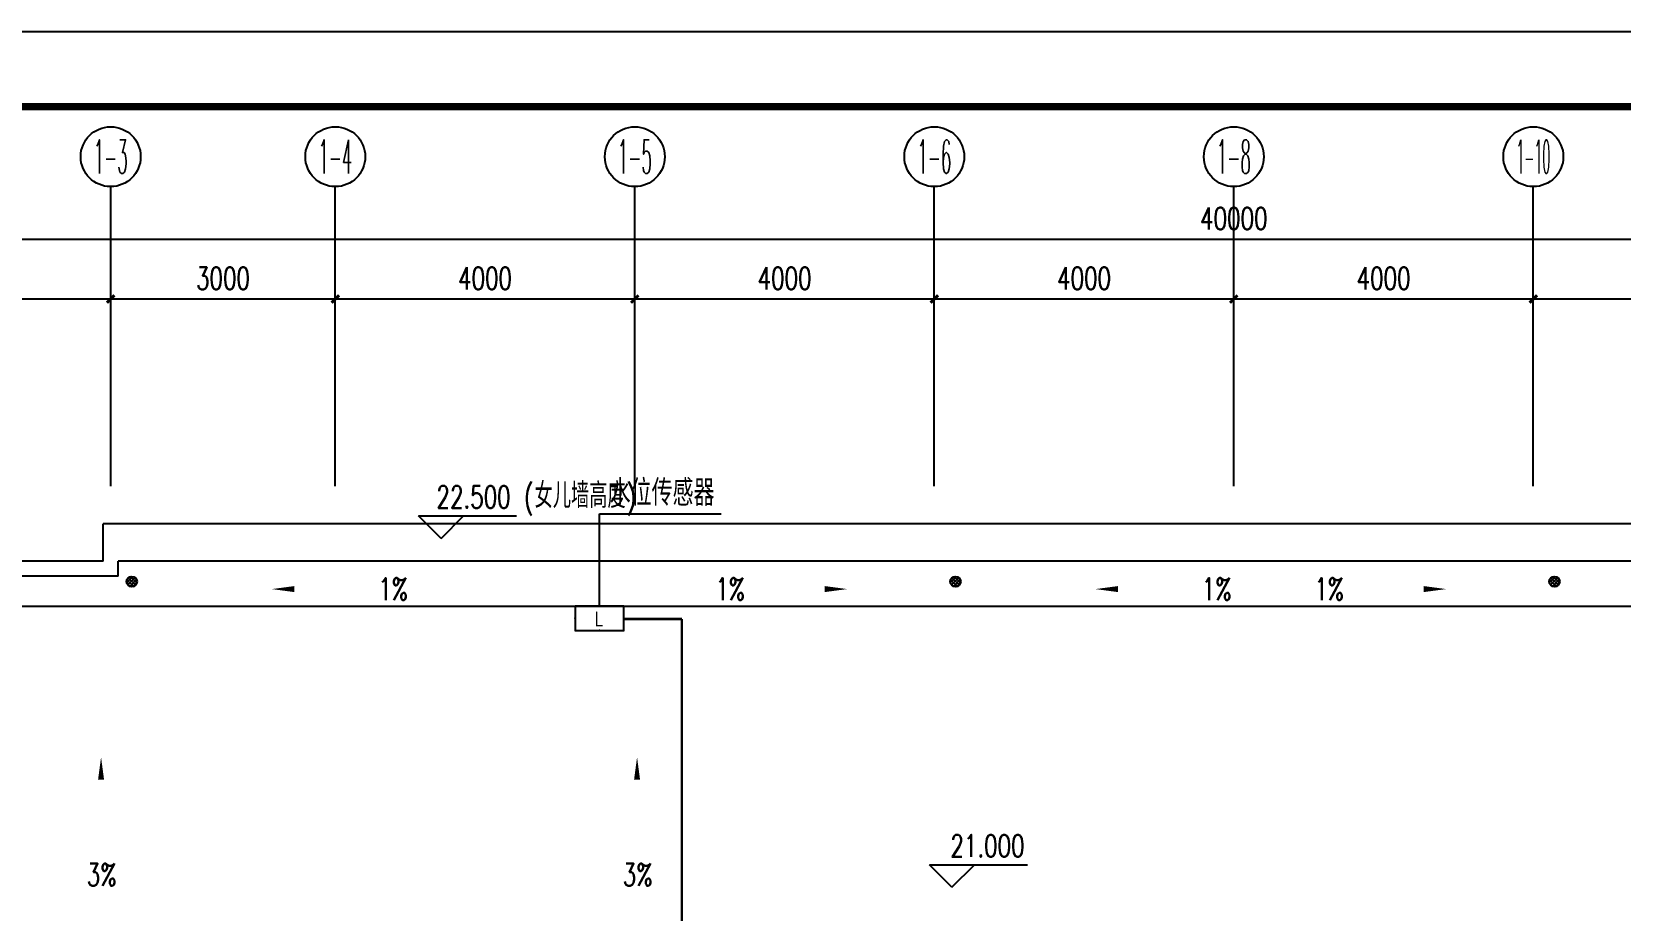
# Model space of a CAD drawing. Extents: x -6243262 to 3079315, y -2914302 to 172723.
# Drawn here: x -5538935 to -5517708, y -769513 to -757772 of the extents above; entities that cross this region are included whole.
import ezdxf
from ezdxf.enums import TextEntityAlignment as Align

# ---------------------------------------------------------------- set-up
doc = ezdxf.new("R2010")
doc.units = 0
doc.header["$LTSCALE"] = 1000
doc.linetypes.add('DOTE', pattern=[2.4200000000000004, 2, -0.2, 0.02, -0.2])
for name, color, linetype in [('A-ELEV-LIN-0.4', 40, 'Continuous'), ('A-FLOR-OUTL', 30, 'Continuous'), ('AXIS', 3, 'Continuous'), ('AXIS_TEXT', 7, 'Continuous'), ('DIM-消防', 3, 'Continuous'), ('DIM_ELEV', 3, 'Continuous'), ('DIM_SYMB', 3, 'Continuous'), ('EQUIP-消防', 3, 'Continuous'), ('PUB_TEXT', 7, 'Continuous'), ('PUB_TITLE', 4, 'Continuous'), ('WALL-PARAPET', 6, 'Continuous'), ('WIRE-消防', 5, 'DOTE')]:
    doc.layers.add(name, color=color, linetype=linetype)
doc.styles.add('_TCH_AXIS', font='COMPLEX', dxfattribs={"bigfont": 'GBCBIG'})
doc.styles.add('_TCH_DIM', font='SIMPLEX', dxfattribs={"bigfont": 'GBCBIG'})
doc.styles.add('_TCH_DIM_T3', font='SIMPLEX', dxfattribs={"width": 0.7058823529411765, "bigfont": 'GBCBIG'})
doc.styles.add('_TEL_ATTDEF', font='gbenor', dxfattribs={"bigfont": 'gbcbig'})
doc.styles.add('_TEL_DIM', font='SIMPLEX', dxfattribs={"width": 0.8, "height": 3.5, "bigfont": 'HZTXT'})
doc.styles.add('COMPLEX', font='COMPLEX')
doc.styles.get("Standard").update_dxf_attribs({"font": 'gbenor.shx', "bigfont": 'gbcbig.shx'})
doc.dimstyles.new('_TCH_ARCH&&100', dxfattribs={"dimtxt": 297.5, "dimasz": 100, "dimexe": 250, "dimexo": 300, "dimgap": 126.25, "dimtad": 1, "dimdec": 0, "dimzin": 0, "dimdsep": 46, "dimtxsty": '_TCH_DIM_T3', "dimblk": 'ARCHTICK', "dimcen": 0.09, "dimclrt": 7, "dimazin": 2, "dimtfac": 1, "dimtdec": 0, "dimtix": 1, "dimtmove": 2, "dimatfit": 3, "dimfxl": 0, "dimtolj": 1, "dimtzin": 0, "dimarcsym": 0})

# ---------------------------------------------------------------- blocks, each defined once
blk = doc.blocks.new('_ArchTick')
at = {"color": 0, "linetype": 'ByBlock', "const_width": 0.4}
blk.add_lwpolyline([(-0.5, -0.5), (0.5, 0.5)], dxfattribs=at)
blk = doc.blocks.new('*D232')
at = {"layer": 'AXIS', "color": 0, "lineweight": -2, "transparency": 16777216}
for p, q in [((1594695.123365388, -770052.1923669254), (1594695.123365388, -766802.1923669254)), ((1634695.123365388, -770052.1923669254), (1634695.123365388, -766802.1923669254)), ((1594695.123365388, -767052.1923669254), (1634695.123365388, -767052.1923669254))]:
    blk.add_line(p, q, dxfattribs=at)
at = {"layer": 'Defpoints', "color": 0, "transparency": 16777216}
for p in [(1634695.123365388, -767052.1923669254), (1594695.123365388, -770352.1923669254), (1634695.123365388, -770352.1923669254)]:
    blk.add_point(p, dxfattribs=at)
at = {"layer": 'AXIS', "color": 0, "lineweight": -2, "transparency": 16777216, "xscale": 100, "yscale": 100, "zscale": 100, "rotation": 180}
blk.add_blockref('_ArchTick', (1594695.123365388, -767052.1923669254), dxfattribs=at)
at = {"layer": 'AXIS', "color": 0, "lineweight": -2, "transparency": 16777216, "xscale": 100, "yscale": 100, "zscale": 100}
blk.add_blockref('_ArchTick', (1634695.123365388, -767052.1923669254), dxfattribs=at)
at = {"layer": 'AXIS', "color": 7, "transparency": 16777216, "insert": (1614695.123365388, -766777.1923669254), "char_height": 297.5, "attachment_point": 5, "style": '_TCH_DIM_T3'}
blk.add_mtext('\\A1;40000', dxfattribs=at)
blk = doc.blocks.new('*D235')
at = {"layer": 'AXIS', "color": 0, "lineweight": -2, "transparency": 16777216}
for p, q in [((1618695.123365388, -770052.1923669254), (1618695.123365388, -767602.1923669254)), ((1622695.123365388, -770052.1923669254), (1622695.123365388, -767602.1923669254)), ((1618695.123365388, -767852.1923669254), (1622695.123365388, -767852.1923669254))]:
    blk.add_line(p, q, dxfattribs=at)
at = {"layer": 'Defpoints', "color": 0, "transparency": 16777216}
for p in [(1622695.123365388, -767852.1923669254), (1618695.123365388, -770352.1923669254), (1622695.123365388, -770352.1923669254)]:
    blk.add_point(p, dxfattribs=at)
at = {"layer": 'AXIS', "color": 0, "lineweight": -2, "transparency": 16777216, "xscale": 100, "yscale": 100, "zscale": 100, "rotation": 180}
blk.add_blockref('_ArchTick', (1618695.123365388, -767852.1923669254), dxfattribs=at)
at = {"layer": 'AXIS', "color": 0, "lineweight": -2, "transparency": 16777216, "xscale": 100, "yscale": 100, "zscale": 100}
blk.add_blockref('_ArchTick', (1622695.123365388, -767852.1923669254), dxfattribs=at)
at = {"layer": 'AXIS', "color": 7, "transparency": 16777216, "insert": (1620695.123365388, -767577.1923669254), "char_height": 297.5, "attachment_point": 5, "style": '_TCH_DIM_T3'}
blk.add_mtext('\\A1;4000', dxfattribs=at)
blk = doc.blocks.new('*D236')
at = {"layer": 'AXIS', "color": 0, "lineweight": -2, "transparency": 16777216}
for p, q in [((1614695.123365388, -770052.1923669254), (1614695.123365388, -767602.1923669254)), ((1618695.123365388, -770052.1923669254), (1618695.123365388, -767602.1923669254)), ((1614695.123365388, -767852.1923669254), (1618695.123365388, -767852.1923669254))]:
    blk.add_line(p, q, dxfattribs=at)
at = {"layer": 'Defpoints', "color": 0, "transparency": 16777216}
for p in [(1618695.123365388, -767852.1923669254), (1614695.123365388, -770352.1923669254), (1618695.123365388, -770352.1923669254)]:
    blk.add_point(p, dxfattribs=at)
at = {"layer": 'AXIS', "color": 0, "lineweight": -2, "transparency": 16777216, "xscale": 100, "yscale": 100, "zscale": 100, "rotation": 180}
blk.add_blockref('_ArchTick', (1614695.123365388, -767852.1923669254), dxfattribs=at)
at = {"layer": 'AXIS', "color": 0, "lineweight": -2, "transparency": 16777216, "xscale": 100, "yscale": 100, "zscale": 100}
blk.add_blockref('_ArchTick', (1618695.123365388, -767852.1923669254), dxfattribs=at)
at = {"layer": 'AXIS', "color": 7, "transparency": 16777216, "insert": (1616695.123365388, -767577.1923669254), "char_height": 297.5, "attachment_point": 5, "style": '_TCH_DIM_T3'}
blk.add_mtext('\\A1;4000', dxfattribs=at)
blk = doc.blocks.new('*D237')
at = {"layer": 'AXIS', "color": 0, "lineweight": -2, "transparency": 16777216}
for p, q in [((1610695.123365388, -770052.1923669254), (1610695.123365388, -767602.1923669254)), ((1614695.123365388, -770052.1923669254), (1614695.123365388, -767602.1923669254)), ((1610695.123365388, -767852.1923669254), (1614695.123365388, -767852.1923669254))]:
    blk.add_line(p, q, dxfattribs=at)
at = {"layer": 'Defpoints', "color": 0, "transparency": 16777216}
for p in [(1614695.123365388, -767852.1923669254), (1610695.123365388, -770352.1923669254), (1614695.123365388, -770352.1923669254)]:
    blk.add_point(p, dxfattribs=at)
at = {"layer": 'AXIS', "color": 0, "lineweight": -2, "transparency": 16777216, "xscale": 100, "yscale": 100, "zscale": 100, "rotation": 180}
blk.add_blockref('_ArchTick', (1610695.123365388, -767852.1923669254), dxfattribs=at)
at = {"layer": 'AXIS', "color": 0, "lineweight": -2, "transparency": 16777216, "xscale": 100, "yscale": 100, "zscale": 100}
blk.add_blockref('_ArchTick', (1614695.123365388, -767852.1923669254), dxfattribs=at)
at = {"layer": 'AXIS', "color": 7, "transparency": 16777216, "insert": (1612695.123365388, -767577.1923669254), "char_height": 297.5, "attachment_point": 5, "style": '_TCH_DIM_T3'}
blk.add_mtext('\\A1;4000', dxfattribs=at)
blk = doc.blocks.new('*D238')
at = {"layer": 'AXIS', "color": 0, "lineweight": -2, "transparency": 16777216}
for p, q in [((1606695.123365388, -770052.1923669254), (1606695.123365388, -767602.1923669254)), ((1610695.123365388, -770052.1923669254), (1610695.123365388, -767602.1923669254)), ((1606695.123365388, -767852.1923669254), (1610695.123365388, -767852.1923669254))]:
    blk.add_line(p, q, dxfattribs=at)
at = {"layer": 'Defpoints', "color": 0, "transparency": 16777216}
for p in [(1610695.123365388, -767852.1923669254), (1606695.123365388, -770352.1923669254), (1610695.123365388, -770352.1923669254)]:
    blk.add_point(p, dxfattribs=at)
at = {"layer": 'AXIS', "color": 0, "lineweight": -2, "transparency": 16777216, "xscale": 100, "yscale": 100, "zscale": 100, "rotation": 180}
blk.add_blockref('_ArchTick', (1606695.123365388, -767852.1923669254), dxfattribs=at)
at = {"layer": 'AXIS', "color": 0, "lineweight": -2, "transparency": 16777216, "xscale": 100, "yscale": 100, "zscale": 100}
blk.add_blockref('_ArchTick', (1610695.123365388, -767852.1923669254), dxfattribs=at)
at = {"layer": 'AXIS', "color": 7, "transparency": 16777216, "insert": (1608695.123365388, -767577.1923669254), "char_height": 297.5, "attachment_point": 5, "style": '_TCH_DIM_T3'}
blk.add_mtext('\\A1;4000', dxfattribs=at)
blk = doc.blocks.new('*D239')
at = {"layer": 'AXIS', "color": 0, "lineweight": -2, "transparency": 16777216}
for p, q in [((1602695.123365388, -770052.1923669254), (1602695.123365388, -767602.1923669254)), ((1606695.123365388, -770052.1923669254), (1606695.123365388, -767602.1923669254)), ((1602695.123365388, -767852.1923669254), (1606695.123365388, -767852.1923669254))]:
    blk.add_line(p, q, dxfattribs=at)
at = {"layer": 'Defpoints', "color": 0, "transparency": 16777216}
for p in [(1606695.123365388, -767852.1923669254), (1602695.123365388, -770352.1923669254), (1606695.123365388, -770352.1923669254)]:
    blk.add_point(p, dxfattribs=at)
at = {"layer": 'AXIS', "color": 0, "lineweight": -2, "transparency": 16777216, "xscale": 100, "yscale": 100, "zscale": 100, "rotation": 180}
blk.add_blockref('_ArchTick', (1602695.123365388, -767852.1923669254), dxfattribs=at)
at = {"layer": 'AXIS', "color": 0, "lineweight": -2, "transparency": 16777216, "xscale": 100, "yscale": 100, "zscale": 100}
blk.add_blockref('_ArchTick', (1606695.123365388, -767852.1923669254), dxfattribs=at)
at = {"layer": 'AXIS', "color": 7, "transparency": 16777216, "insert": (1604695.123365388, -767577.1923669254), "char_height": 297.5, "attachment_point": 5, "style": '_TCH_DIM_T3'}
blk.add_mtext('\\A1;4000', dxfattribs=at)
blk = doc.blocks.new('*D240')
at = {"layer": 'AXIS', "color": 0, "lineweight": -2, "transparency": 16777216}
for p, q in [((1599695.123365388, -770052.1923669254), (1599695.123365388, -767602.1923669254)), ((1602695.123365388, -770052.1923669254), (1602695.123365388, -767602.1923669254)), ((1599695.123365388, -767852.1923669254), (1602695.123365388, -767852.1923669254))]:
    blk.add_line(p, q, dxfattribs=at)
at = {"layer": 'Defpoints', "color": 0, "transparency": 16777216}
for p in [(1602695.123365388, -767852.1923669254), (1599695.123365388, -770352.1923669254), (1602695.123365388, -770352.1923669254)]:
    blk.add_point(p, dxfattribs=at)
at = {"layer": 'AXIS', "color": 0, "lineweight": -2, "transparency": 16777216, "xscale": 100, "yscale": 100, "zscale": 100, "rotation": 180}
blk.add_blockref('_ArchTick', (1599695.123365388, -767852.1923669254), dxfattribs=at)
at = {"layer": 'AXIS', "color": 0, "lineweight": -2, "transparency": 16777216, "xscale": 100, "yscale": 100, "zscale": 100}
blk.add_blockref('_ArchTick', (1602695.123365388, -767852.1923669254), dxfattribs=at)
at = {"layer": 'AXIS', "color": 7, "transparency": 16777216, "insert": (1601195.123365388, -767577.1923669254), "char_height": 297.5, "attachment_point": 5, "style": '_TCH_DIM_T3'}
blk.add_mtext('\\A1;3000', dxfattribs=at)
blk = doc.blocks.new('*D241')
at = {"layer": 'AXIS', "color": 0, "lineweight": -2, "transparency": 16777216}
for p, q in [((1594695.123365388, -770052.1923669254), (1594695.123365388, -767602.1923669254)), ((1599695.123365388, -770052.1923669254), (1599695.123365388, -767602.1923669254)), ((1594695.123365388, -767852.1923669254), (1599695.123365388, -767852.1923669254))]:
    blk.add_line(p, q, dxfattribs=at)
at = {"layer": 'Defpoints', "color": 0, "transparency": 16777216}
for p in [(1599695.123365388, -767852.1923669254), (1594695.123365388, -770352.1923669254), (1599695.123365388, -770352.1923669254)]:
    blk.add_point(p, dxfattribs=at)
at = {"layer": 'AXIS', "color": 0, "lineweight": -2, "transparency": 16777216, "xscale": 100, "yscale": 100, "zscale": 100, "rotation": 180}
blk.add_blockref('_ArchTick', (1594695.123365388, -767852.1923669254), dxfattribs=at)
at = {"layer": 'AXIS', "color": 0, "lineweight": -2, "transparency": 16777216, "xscale": 100, "yscale": 100, "zscale": 100}
blk.add_blockref('_ArchTick', (1599695.123365388, -767852.1923669254), dxfattribs=at)
at = {"layer": 'AXIS', "color": 7, "transparency": 16777216, "insert": (1597195.123365388, -767577.1923669254), "char_height": 297.5, "attachment_point": 5, "style": '_TCH_DIM_T3'}
blk.add_mtext('\\A1;5000', dxfattribs=at)
blk = doc.blocks.new('_AXISO')
at = {"color": 0}
blk.add_circle((0, 0), 0.5, dxfattribs=at)
at = {"layer": 'AXIS_TEXT', "color": 0, "style": 'COMPLEX', "width": 1.041666666666667}
blk.add_attdef('A', text='', height=0.56, dxfattribs=at).set_placement((-0.25, -0.28), (0.25, -0.28), align=Align.FIT)
blk = doc.blocks.new('$equip$00003129')
for p, q in [((-0.6499999999941792, 0.6500000000014552), (-0.6499999999941792, 0)), ((0.6499999999941792, 0.6500000000014552), (-0.6499999999941792, 0.6500000000014552)), ((0.6499999999941792, 0), (0.6499999999941792, 0.6500000000014552)), ((-0.6499999999941792, 0), (0.6499999999941792, 0))]:
    blk.add_line(p, q)
at = {"const_width": 0.04}
blk.add_lwpolyline([(-0.6499999999941792, 0.6500000000014552), (-0.6499999999941792, 0), (0.6499999999941792, 0), (0.6499999999941792, 0.6500000000014552), (-0.6499999999941792, 0.6500000000014552), (-0.6499999999941792, 0)], dxfattribs=at)
for p in [(0, 0.6500000000014552), (-0.6499999999941792, 0.3250000000007276), (0, 0), (0.6499999999941792, 0.3250000000007276)]:
    blk.add_point(p)
at = {"color": 7}
blk.add_attdef('$TEXT$', text='', height=0.4, dxfattribs=at).set_placement((0.006237997877178714, 0.3429758970196417), align=Align.MIDDLE_CENTER)
at = {"color": 7, "flags": 1}
for tag, p in [('B', (0.9046029297023779, 0.2456043182446592)), ('A', (0, 0))]:
    blk.add_attdef(tag, text='', height=0.4, dxfattribs=at).set_placement(p, align=Align.MIDDLE_CENTER)
blk = doc.blocks.new('66')
at = {"layer": 'A-ELEV-LIN-0.4'}
h = blk.add_hatch(dxfattribs=at)
h.set_pattern_fill('ANSI37', color=8, scale=20)
h.set_pattern_definition([(45, (545669.6487562885, -387620.8898968545), (-22.45064030267288, 22.45064030267288), []), (135, (545669.6487562885, -387620.8898968545), (-22.45064030267288, -22.45064030267288), [])])
edge = h.paths.add_edge_path()
edge.add_arc((1599977.104717579, -771625.5098888876), 70, 0, 360)
h = blk.add_hatch(dxfattribs=at)
h.set_pattern_fill('ANSI37', color=8, scale=20)
h.set_pattern_definition([(45, (556669.6487562885, -387620.8898968545), (-22.45064030267288, 22.45064030267288), []), (135, (556669.6487562885, -387620.8898968545), (-22.45064030267288, -22.45064030267288), [])])
edge = h.paths.add_edge_path()
edge.add_arc((1610977.104717579, -771625.5098888876), 70, 0, 360)
h = blk.add_hatch(dxfattribs=at)
h.set_pattern_fill('ANSI37', color=8, scale=20)
h.set_pattern_definition([(45, (564669.6487562885, -387620.8898968545), (-22.45064030267288, 22.45064030267288), []), (135, (564669.6487562885, -387620.8898968545), (-22.45064030267288, -22.45064030267288), [])])
edge = h.paths.add_edge_path()
edge.add_arc((1618977.104717579, -771625.5098888876), 70, 0, 360)
at = {"layer": 'A-ELEV-LIN-0.4', "color": 8}
for centre in [(1599977.104717579, -771625.5098888876), (1610977.104717579, -771625.5098888876), (1618977.104717579, -771625.5098888876)]:
    blk.add_circle(centre, 70, dxfattribs=at)
at = {"layer": 'A-FLOR-OUTL', "color": 8}
blk.add_lwpolyline([(1594795.123365388, -771952.1923669267), (1626595.123365384, -771952.1923669174)], dxfattribs=at)
at = {"layer": 'AXIS', "color": 8}
for p, q in [((1599695.123365387, -770352.1923669255), (1599695.123365387, -766352.1923669255)), ((1602695.123365388, -770352.1923669255), (1602695.123365388, -766352.1923669255)), ((1606695.123365388, -770352.1923669255), (1606695.123365388, -766352.1923669255)), ((1610695.12336539, -770352.1923669255), (1610695.12336539, -766352.1923669255)), ((1614695.123365388, -770352.1923669255), (1614695.123365388, -766352.1923669255)), ((1618695.123365388, -770352.1923669255), (1618695.123365388, -766352.1923669255))]:
    blk.add_line(p, q, dxfattribs=at)
at = {"layer": 'DIM_ELEV', "color": 8}
for p, q in [((1604107.160645229, -771048.8235725922), (1603807.160645229, -770748.8235725922)), ((1603807.160645229, -770748.8235725922), (1605116.995788736, -770748.8235725922)), ((1604107.160645229, -771048.8235725922), (1604407.160645229, -770748.8235725922)), ((1610929.975828829, -775706.5259252329), (1610629.975828829, -775406.5259252329)), ((1610629.975828829, -775406.5259252329), (1611939.810972336, -775406.5259252329)), ((1610929.975828829, -775706.5259252329), (1611229.975828829, -775406.5259252329))]:
    blk.add_line(p, q, dxfattribs=at)
at = {"layer": 'DIM_SYMB', "color": 8}
for points in [[(1603163.942212281, -771725.1091828542, 0, 0, 0), (1601847.635888186, -771725.1091828542, 0, 80.00000000000001, 0), (1602147.635888186, -771725.1091828542, 0, 0, 0)], [(1608215.537253051, -771725.1091828542, 0, 0, 0), (1609531.843577147, -771725.1091828542, 0, 80.00000000000001, 0), (1609231.843577147, -771725.1091828542, 0, 0, 0)], [(1614163.942212281, -771725.1091828542, 0, 0, 0), (1612847.635888186, -771725.1091828542, 0, 80.00000000000001, 0), (1613147.635888186, -771725.1091828542, 0, 0, 0)], [(1616215.537253051, -771725.1091828542, 0, 0, 0), (1617531.843577147, -771725.1091828542, 0, 80.00000000000001, 0), (1617231.843577147, -771725.1091828542, 0, 0, 0)], [(1599566.852546029, -775285.2802997327, 0, 0, 0), (1599566.85189452, -773968.9739756371, 0, 80.00000000000001, 0), (1599566.852043006, -774268.9739756371, 0, 0, 0)], [(1606725.354511135, -775285.2802997327, 0, 0, 0), (1606725.353859626, -773968.9739756371, 0, 80.00000000000001, 0), (1606725.354008112, -774268.9739756371, 0, 0, 0)]]:
    blk.add_lwpolyline(points, format="xyseb", dxfattribs=at)
at = {"layer": 'WALL-PARAPET', "color": 8}
for p, q in [((1599595.12336521, -771352.1923669103), (1599595.12336521, -770852.1923668626)), ((1635295.123365357, -770852.192366947), (1599595.12336521, -770852.1923668626)), ((1599595.12336521, -771352.1923669103), (1594595.123365395, -771352.1923669103)), ((1599795.123365213, -771552.1923669102), (1599795.123365213, -771352.1923668631)), ((1634795.123365387, -771352.1923669459), (1599795.123365213, -771352.1923668631)), ((1599795.123365213, -771552.1923669102), (1594795.123365396, -771552.1923669103))]:
    blk.add_line(p, q, dxfattribs=at)
at = {"layer": 'AXIS', "color": 8}
ref = blk.add_blockref('_AXISO', (1599695.123365387, -765952.1923669255), dxfattribs=dict(at, xscale=800, yscale=800, zscale=800))
ref.add_attrib('A', '1-3', dxfattribs={"layer": 'AXIS_TEXT', "color": 8, "height": 452.5483399593904, "style": '_TCH_AXIS', "width": 0.3818181818180499}).set_placement((1599468.849195408, -766178.4665369053), (1599921.397535367, -766178.4665369053), align=Align.FIT)
ref = blk.add_blockref('_AXISO', (1602695.123365388, -765952.1923669255), dxfattribs=dict(at, xscale=800, yscale=800, zscale=800))
ref.add_attrib('A', '1-4', dxfattribs={"layer": 'AXIS_TEXT', "color": 8, "height": 452.5483399593904, "style": '_TCH_AXIS', "width": 0.3684210526314516}).set_placement((1602468.849195408, -766178.4665369053), (1602921.397535367, -766178.4665369053), align=Align.FIT)
ref = blk.add_blockref('_AXISO', (1606695.123365388, -765952.1923669255), dxfattribs=dict(at, xscale=800, yscale=800, zscale=800))
ref.add_attrib('A', '1-5', dxfattribs={"layer": 'AXIS_TEXT', "color": 8, "height": 452.5483399593904, "style": '_TCH_AXIS', "width": 0.3818181818180499}).set_placement((1606468.849195408, -766178.4665369053), (1606921.397535367, -766178.4665369053), align=Align.FIT)
ref = blk.add_blockref('_AXISO', (1610695.12336539, -765952.1923669255), dxfattribs=dict(at, xscale=800, yscale=800, zscale=800))
ref.add_attrib('A', '1-6', dxfattribs={"layer": 'AXIS_TEXT', "color": 8, "height": 452.5483399593904, "style": '_TCH_AXIS', "width": 0.3818181818180499}).set_placement((1610468.84919541, -766178.4665369053), (1610921.39753537, -766178.4665369053), align=Align.FIT)
ref = blk.add_blockref('_AXISO', (1614695.123365388, -765952.1923669255), dxfattribs=dict(at, xscale=800, yscale=800, zscale=800))
ref.add_attrib('A', '1-8', dxfattribs={"layer": 'AXIS_TEXT', "color": 8, "height": 452.5483399593904, "style": '_TCH_AXIS', "width": 0.38181818181805}).set_placement((1614468.849195408, -766178.4665369053), (1614921.397535367, -766178.4665369053), align=Align.FIT)
ref = blk.add_blockref('_AXISO', (1618695.123365388, -765952.1923669255), dxfattribs=dict(at, xscale=800, yscale=800, zscale=800))
ref.add_attrib('A', '1-10', dxfattribs={"layer": 'AXIS_TEXT', "color": 8, "height": 452.5483399593904, "style": '_TCH_AXIS', "width": 0.2999999999998963}).set_placement((1618468.849195408, -766178.4665369053), (1618921.397535367, -766178.4665369053), align=Align.FIT)
at = {"layer": 'DIM_ELEV', "color": 7, "style": '_TCH_DIM', "width": 0.7058823529411765}
for s, p in [('22.500', (1604046.995788736, -770643.8235725922)), ('21.000', (1610909.810972336, -775301.5259252329))]:
    blk.add_text(s, height=297.5, dxfattribs=at).set_placement(p)
at = {"layer": 'DIM_SYMB', "color": 7, "style": '_TCH_DIM', "width": 0.7058823529411765}
for s, p in [('1%', (1603268.942212281, -771873.8591828542)), ('1%', (1607770.537253051, -771873.8591828542)), ('1%', (1614268.942212281, -771873.8591828542)), ('1%', (1615770.537253051, -771873.8591828542)), ('3%', (1599376.852597999, -775687.7802997327)), ('3%', (1606535.354563105, -775687.7802997327))]:
    blk.add_text(s, height=297.5, dxfattribs=at).set_placement(p)
at = {"layer": 'PUB_TEXT', "color": 8, "style": '_TCH_DIM', "width": 0.7058823529411765}
for s, p in [('(', (1605216.995788736, -770643.8235725922)), (')', (1606585.719192991, -770643.8235725922))]:
    blk.add_text(s, height=297.5, dxfattribs=at).set_placement(p)
at = {"layer": 'PUB_TEXT', "color": 8, "style": '_TCH_DIM'}
blk.add_text('女儿墙高度', height=337.5886524822695, dxfattribs=at).set_placement((1605356.995788736, -770643.8235725922))
at = {"layer": 'AXIS', "color": 8}
for p1, p2, distance, picture, middle in [((1594695.123365388, -770352.1923669254), (1634695.123365388, -770352.1923669254), 3300, '*D232', (1614695.123365388, -766777.1923669254)), ((1594695.123365388, -770352.1923669254), (1599695.123365388, -770352.1923669254), 2500, '*D241', (1597195.123365388, -767577.1923669254)), ((1599695.123365388, -770352.1923669254), (1602695.123365388, -770352.1923669254), 2500, '*D240', (1601195.123365388, -767577.1923669254)), ((1602695.123365388, -770352.1923669254), (1606695.123365388, -770352.1923669254), 2500, '*D239', (1604695.123365388, -767577.1923669254)), ((1606695.123365388, -770352.1923669254), (1610695.123365388, -770352.1923669254), 2500, '*D238', (1608695.123365388, -767577.1923669254)), ((1610695.123365388, -770352.1923669254), (1614695.123365388, -770352.1923669254), 2500, '*D237', (1612695.123365388, -767577.1923669254)), ((1614695.123365388, -770352.1923669254), (1618695.123365388, -770352.1923669254), 2500, '*D236', (1616695.123365388, -767577.1923669254)), ((1618695.123365388, -770352.1923669254), (1622695.123365388, -770352.1923669254), 2500, '*D235', (1620695.123365388, -767577.1923669254))]:
    dim = blk.add_aligned_dim(p1=p1, p2=p2, distance=distance, dimstyle='_TCH_ARCH&&100', dxfattribs=at)
    dim.commit()
    dim.dimension.update_dxf_attribs({"geometry": picture, "text_midpoint": middle})

msp = doc.modelspace()

# ---------------------------------------------------------------- linework, layer by layer
at = {"layer": 'DIM-消防'}
for p, q in [((-5531353.733582933, -765439.8343594495), (-5531353.733582933, -764206.5015595066)), ((-5531353.733582933, -764206.5015595066), (-5529729.607240024, -764206.5015595066))]:
    msp.add_line(p, q, dxfattribs=at)
at = {"layer": 'PUB_TITLE'}
msp.add_lwpolyline([(-5550413.819523976, -799772.4796353624), (-5491013.819523976, -799772.4796353624), (-5491013.819523976, -757772.4796353624), (-5550413.819523976, -757772.4796353624)], close=True, dxfattribs=at)
at = {"layer": 'PUB_TITLE', "const_width": 100}
msp.add_lwpolyline([(-5548913.819523976, -798772.4796353624), (-5492013.819523976, -798772.4796353624), (-5492013.819523976, -758772.4796353624), (-5548913.819523976, -758772.4796353624)], close=True, dxfattribs=at)
at = {"layer": 'WIRE-消防', "linetype": 'DOTE', "const_width": 35}
for points in [[(-5531028.733582936, -765612.5079237071), (-5530252.956041713, -765612.5079237071)], [(-5530252.956041713, -773448.0752141373), (-5530252.956041713, -765612.5079237071)]]:
    msp.add_lwpolyline(points, dxfattribs=at)

# ---------------------------------------------------------------- block references
msp.add_blockref('66', (-7137576.399509165, 6512.358007496921))
at = {"layer": 'EQUIP-消防', "linetype": 'ByBlock', "ltscale": 2}
ref = msp.add_blockref('$equip$00003129', (-5531353.733582933, -765439.8343594495), dxfattribs=dict(at, xscale=500, yscale=500, zscale=500, rotation=180))
ref.add_attrib('$TEXT$', 'L', dxfattribs={"layer": '0', "color": 7, "height": 200, "style": '_TEL_ATTDEF'}).set_placement((-5531356.852581873, -765611.3223079593), align=Align.MIDDLE_CENTER)

# ---------------------------------------------------------------- texts
at = {"layer": 'DIM-消防', "color": 7, "style": '_TEL_DIM', "width": 0.8}
msp.add_text('水位传感器', height=350, dxfattribs=at).set_placement((-5531216.969444748, -764101.5015595066))

doc.saveas('drawing.dxf')
